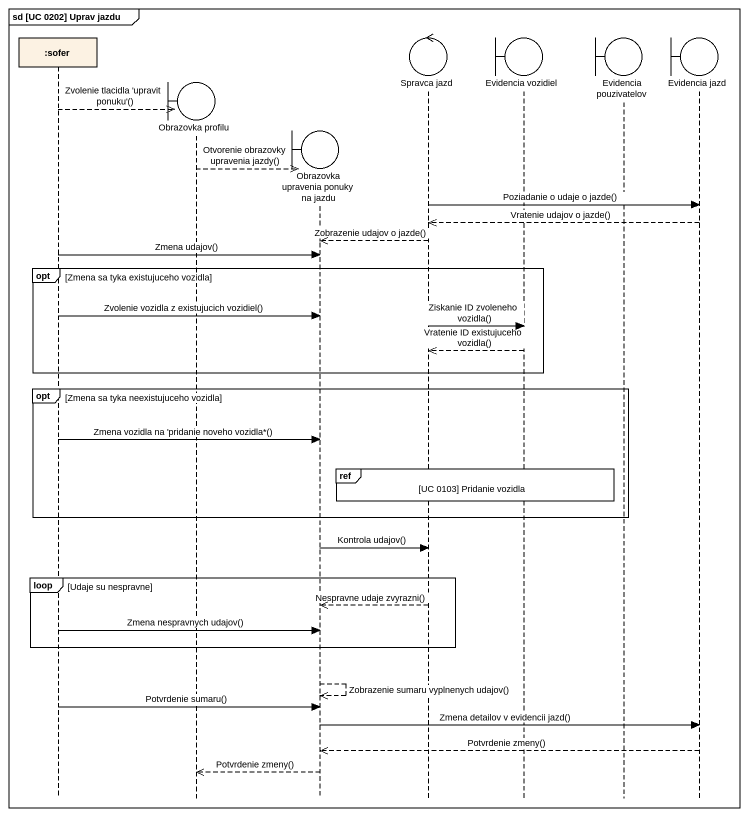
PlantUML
@startuml
mainframe sd [UC 0202] Uprav jazdu
hide footbox
participant ":sofer" as sofer
boundary "Obrazovka profilu" as Obrazovka_profilu
boundary "Obrazovka upravenia ponuky na jazdu" as Obrazovka_upravenia_ponuky
control "Spravca jazd" as Spravca_jazd
boundary "Evidencia vozidiel" as Evidencia_vozidiel
boundary "Evidencia pouzivatelov" as Evidencia_pouzivatelov
boundary "Evidencia jazd" as Evidencia_jazd

sofer -->> Obrazovka_profilu ** : Zvolenie tlacidla 'upravit ponuku'()
Obrazovka_profilu -->> Obrazovka_upravenia_ponuky ** : Otvorenie obrazovky upravenia jazdy()
Spravca_jazd -> Evidencia_jazd : Poziadanie o udaje o jazde()
Evidencia_jazd -->> Spravca_jazd : Vratenie udajov o jazde()
Spravca_jazd -->> Obrazovka_upravenia_ponuky : Zobrazenie udajov o jazde()
sofer -> Obrazovka_upravenia_ponuky : Zmena udajov()
opt Zmena sa tyka existujuceho vozidla
  sofer -> Obrazovka_upravenia_ponuky : Zvolenie vozidla z existujucich vozidiel()
  Spravca_jazd -> Evidencia_vozidiel : Ziskanie ID zvoleneho vozidla()
  Evidencia_vozidiel -->> Spravca_jazd : Vratenie ID existujuceho vozidla()
end
opt Zmena sa tyka neexistujuceho vozidla
  sofer -> Obrazovka_upravenia_ponuky : Zmena vozidla na 'pridanie noveho vozidla*()
  ref over Spravca_jazd, Evidencia_vozidiel : [UC 0103] Pridanie vozidla
end
Obrazovka_upravenia_ponuky -> Spravca_jazd : Kontrola udajov()
loop Udaje su nespravne
  Spravca_jazd -->> Obrazovka_upravenia_ponuky : Nespravne udaje zvyrazni()
  sofer -> Obrazovka_upravenia_ponuky : Zmena nespravnych udajov()
end
Obrazovka_upravenia_ponuky -->> Obrazovka_upravenia_ponuky : Zobrazenie sumaru vyplnenych udajov()
sofer -> Obrazovka_upravenia_ponuky : Potvrdenie sumaru()
Obrazovka_upravenia_ponuky -> Evidencia_jazd : Zmena detailov v evidencii jazd()
Evidencia_jazd -->> Obrazovka_upravenia_ponuky : Potvrdenie zmeny()
Obrazovka_upravenia_ponuky -->> Obrazovka_profilu : Potvrdenie zmeny()
@enduml
